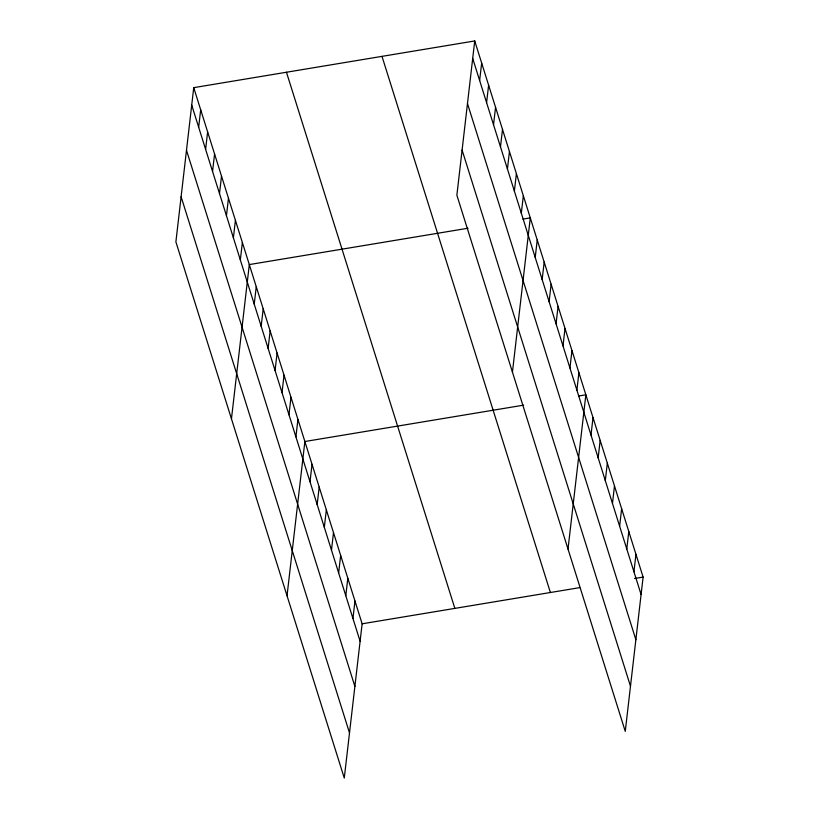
<?xml version="1.0" encoding="UTF-8"?>
<svg xmlns="http://www.w3.org/2000/svg" width="819" height="819" viewBox="0 0 819 819"><rect width="100%" height="100%" fill="white"/><g stroke="black" fill="none" stroke-linecap="round" stroke-linejoin="round"><path stroke-width="1.23" d="M193.734 87.653L175.89 241.902L344.277 778.05L362.131 623.802L193.734 87.653L474.723 40.95L643.11 577.098L625.266 731.347L456.869 195.198L474.723 40.95M198.659 127.232L200.686 109.766M205.61 149.345L207.627 131.89M212.551 171.458L214.578 154.003M219.502 193.581L221.519 176.116M226.443 215.694L228.47 198.239M233.395 237.807L235.411 220.352M240.336 259.93L242.363 242.465M231.46 418.837L249.304 264.578L468.069 228.225M254.228 304.156L256.255 286.701M261.179 326.269L263.196 308.814M268.12 348.392L270.147 330.927M275.071 370.505L277.088 353.05M282.012 392.618L284.039 375.163M288.964 414.742L290.98 397.276M295.905 436.855L297.932 419.389M287.029 595.761L304.873 441.513L523.638 405.149M310.012 481.756L312.029 464.301M317.168 504.545L319.185 487.08M324.324 527.323L326.341 509.868M331.48 550.112L333.497 532.657M338.636 572.901L340.663 555.446M345.792 595.689L347.819 578.224M352.948 618.468L354.975 601.013M479.647 80.528L481.664 63.063M486.588 102.641L488.615 85.186M493.54 124.754L495.556 107.299M500.481 146.877L502.508 129.412M507.432 168.99L509.449 151.525M514.373 191.103L516.4 173.648M521.324 213.216L523.341 195.761M512.438 372.133L530.292 217.874L522.972 219.093M535.216 257.453L537.233 239.998M542.158 279.566L544.185 262.111M549.109 301.689L551.126 284.224M556.05 323.802L558.077 306.337M563.001 345.915L565.018 328.46M569.942 368.038L571.969 350.573M576.893 390.151L578.91 372.686M568.007 549.058L585.861 394.809L578.542 396.027M591.001 435.053L593.017 417.588M598.157 457.841L600.173 440.376M605.313 480.62L607.329 463.165M612.469 503.409L614.485 485.954M619.625 526.197L621.641 508.732M626.781 548.986L628.797 531.521M633.937 571.764L635.953 554.309M362.131 623.802L579.668 587.643M634.571 578.511L643.11 577.098M472.696 58.405L641.093 594.553M467.475 103.552L635.872 639.7M462.09 150.061L630.487 686.199M381.992 56.368L550.388 592.506M286.455 72.246L454.852 608.384M191.718 105.119L360.104 641.257M186.486 150.256L354.883 686.404M181.112 196.765L349.508 732.913"/></g></svg>
